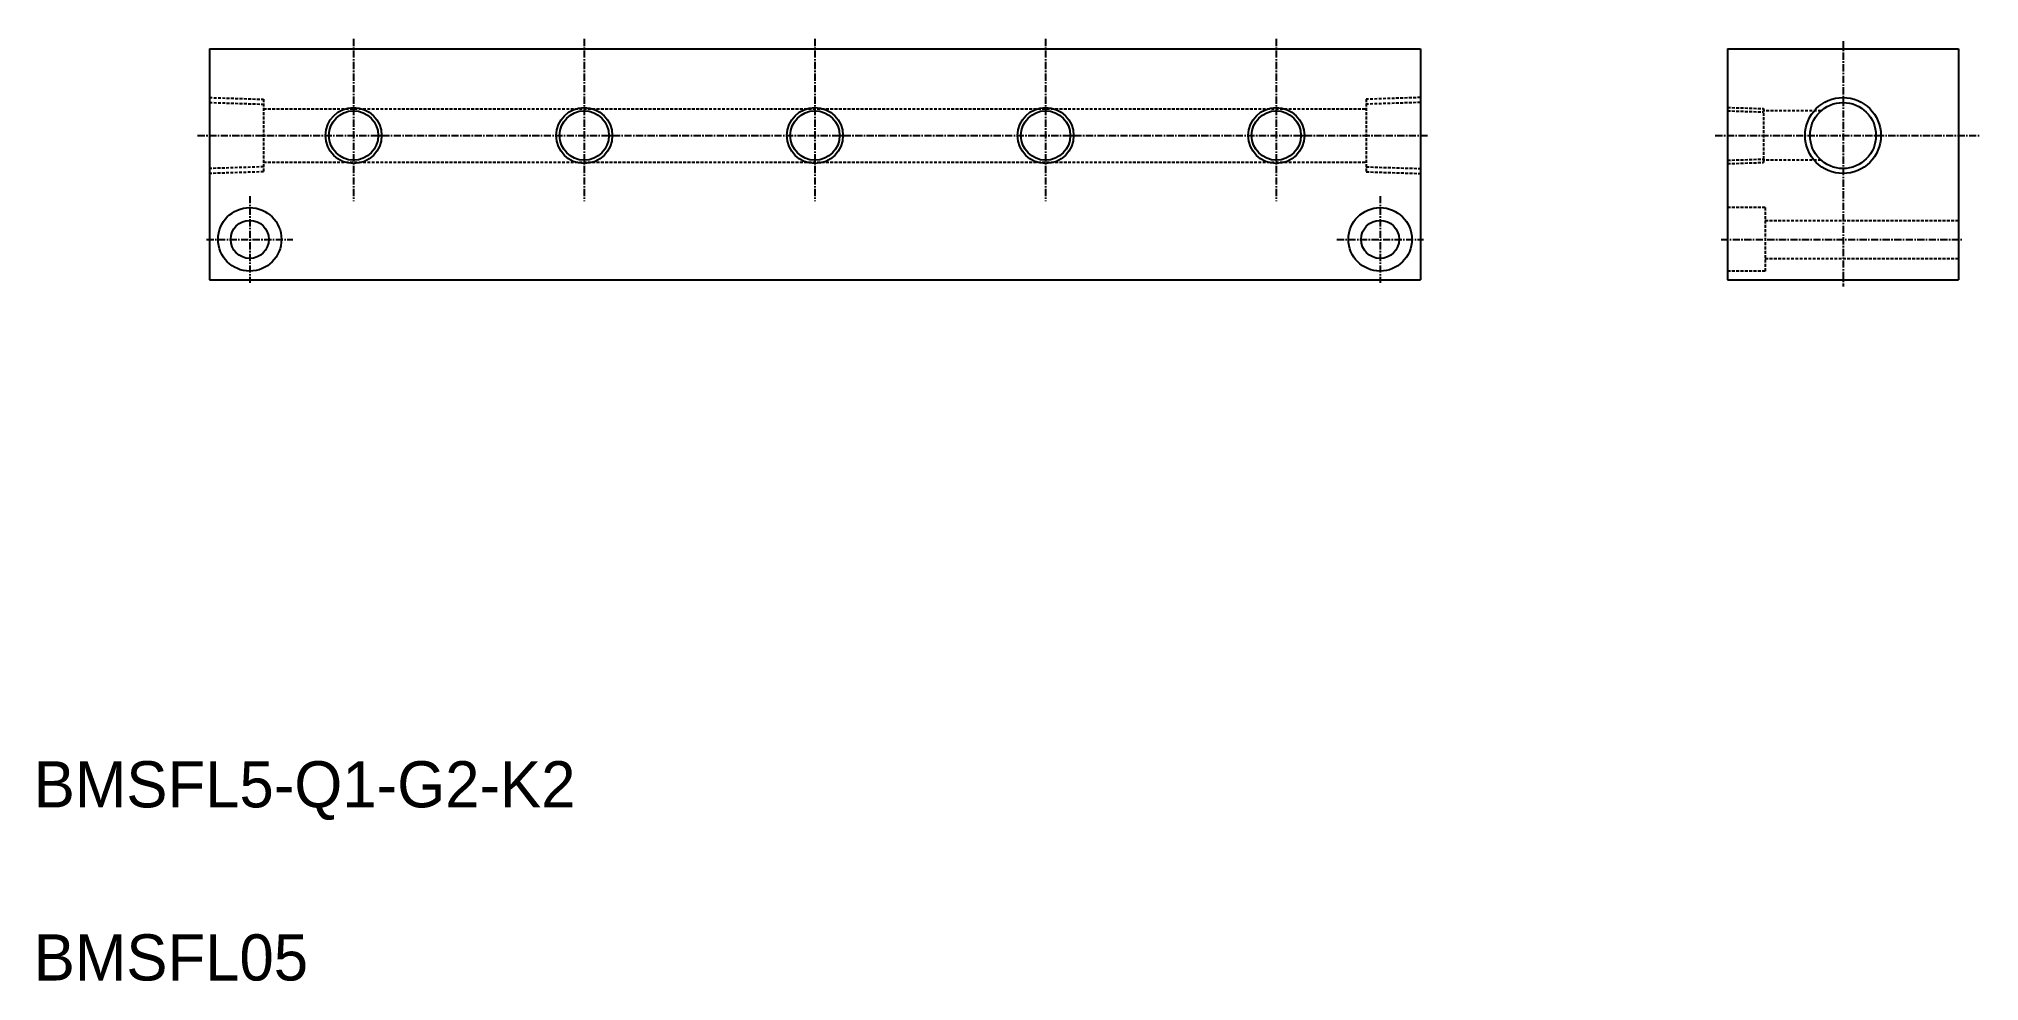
# Model space of a CAD drawing. Extents: x 1249 to 1586, y 267 to 430.
import ezdxf

# ---------------------------------------------------------------- set-up
doc = ezdxf.new("R2010")
doc.units = 0
doc.linetypes.add('CENTER', pattern=[2, 1.25, -0.25, 0.25, -0.25])
doc.linetypes.add('DASHED', pattern=[0.75, 0.5, -0.25])
doc.layers.get('0').update_dxf_attribs({"linetype": 'CONTINUOUS'})
doc.layers.add('CENTER', color=1, linetype='CENTER')

msp = doc.modelspace()

# ---------------------------------------------------------------- linework, layer by layer
at = {"color": 7, "linetype": 'CONTINUOUS'}
for p, q in [((1278.94, 428.24), (1488.94, 428.24)), ((1278.94, 428.24), (1278.94, 388.24)), ((1488.94, 428.24), (1488.94, 388.24)), ((1542.2, 428.24), (1542.2, 388.24)), ((1542.2, 428.24), (1582.2, 428.24)), ((1582.2, 428.24), (1582.2, 388.24)), ((1278.94, 388.24), (1488.94, 388.24)), ((1542.2, 388.24), (1582.2, 388.24))]:
    msp.add_line(p, q, dxfattribs=at)
at = {"color": 3, "linetype": 'DASHED'}
for p, q in [((1278.94, 419.82), (1288.34, 419.52)), ((1278.94, 418.96), (1288.34, 418.67)), ((1288.34, 419.52), (1288.34, 406.95)), ((1288.34, 417.84), (1479.54, 417.84)), ((1488.94, 419.82), (1479.54, 419.52)), ((1479.54, 419.52), (1479.54, 406.95)), ((1488.94, 418.96), (1479.54, 418.67)), ((1542.2, 418.1), (1548.4, 417.91)), ((1542.2, 417.52), (1548.4, 417.33)), ((1548.4, 417.91), (1548.4, 408.57)), ((1558.37, 417.49), (1548.4, 417.49)), ((1288.34, 407.81), (1278.94, 407.52)), ((1288.34, 408.64), (1479.54, 408.64)), ((1479.54, 407.81), (1488.94, 407.52)), ((1542.2, 408.96), (1548.4, 409.15)), ((1542.2, 408.37), (1548.4, 408.57)), ((1558.37, 408.99), (1548.4, 408.99)), ((1288.34, 406.95), (1278.94, 406.66)), ((1479.54, 406.95), (1488.94, 406.66)), ((1548.7, 400.74), (1542.2, 400.74)), ((1548.7, 400.74), (1548.7, 389.74)), ((1548.7, 398.54), (1582.2, 398.54)), ((1548.7, 391.94), (1582.2, 391.94)), ((1548.7, 389.74), (1542.2, 389.74))]:
    msp.add_line(p, q, dxfattribs=at)
for p, q in [((1542.2, 415.74), (1542.2, 415.74)), ((1542.2, 408.24), (1542.2, 408.24))]:
    msp.add_line(p, q)
at = {"color": 3, "linetype": 'CONTINUOUS'}
for centre, radius in [((1303.94, 413.24), 4.86), ((1343.94, 413.24), 4.86), ((1383.94, 413.24), 4.86), ((1423.94, 413.24), 4.86), ((1463.94, 413.24), 4.86), ((1562.2, 413.24), 6.58)]:
    msp.add_circle(centre, radius, dxfattribs=at)
at = {"color": 7, "linetype": 'CONTINUOUS'}
for centre, radius in [((1303.94, 413.24), 4.28), ((1343.94, 413.24), 4.28), ((1383.94, 413.24), 4.28), ((1423.94, 413.24), 4.28), ((1463.94, 413.24), 4.28), ((1562.2, 413.24), 5.72), ((1285.94, 395.24), 5.5), ((1481.94, 395.24), 5.5), ((1285.94, 395.24), 3.3), ((1481.94, 395.24), 3.3)]:
    msp.add_circle(centre, radius, dxfattribs=at)
at = {"layer": 'CENTER', "color": 1, "linetype": 'CENTER'}
for p, q in [((1303.94, 429.99), (1303.94, 401.84)), ((1343.94, 429.99), (1343.94, 401.84)), ((1383.94, 429.99), (1383.94, 401.84)), ((1423.94, 429.99), (1423.94, 401.84)), ((1463.94, 429.99), (1463.94, 401.84)), ((1562.2, 429.6), (1562.2, 387.08)), ((1276.91, 413.24), (1490.22, 413.24)), ((1540.06, 413.24), (1585.81, 413.24)), ((1285.94, 402.74), (1285.94, 387.74)), ((1481.94, 402.74), (1481.94, 387.74)), ((1278.44, 395.24), (1293.44, 395.24)), ((1474.44, 395.24), (1489.44, 395.24)), ((1541.07, 395.24), (1582.96, 395.24))]:
    msp.add_line(p, q, dxfattribs=at)

# ---------------------------------------------------------------- texts
at = {"color": 7, "linetype": 'CONTINUOUS'}
for s, p in [('BMSFL5-Q1-G2-K2', (1248.49, 296.82)), ('BMSFL05', (1248.49, 266.82))]:
    msp.add_text(s, height=8, dxfattribs=at).set_placement(p)

doc.saveas('drawing.dxf')
